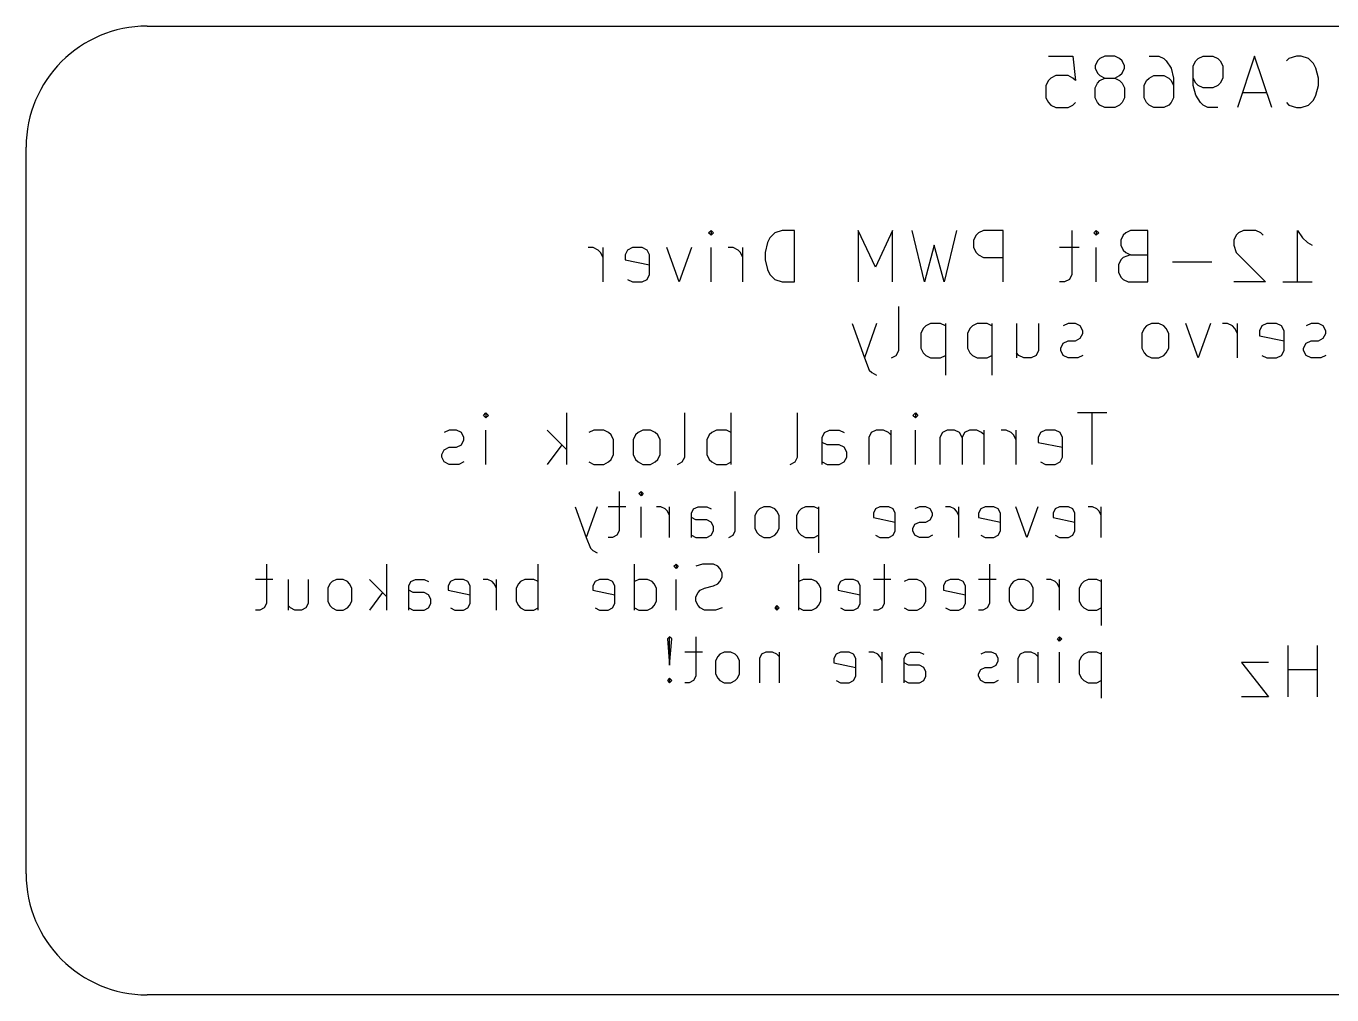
# Model space of a CAD drawing. Extents: x 117.4 to 179.6, y -117.7 to -92.3.
# Drawn here: x 117.39 to 151.62, y -117.7 to -92.3 of the extents above; entities that cross this region are included whole.
import ezdxf

# ---------------------------------------------------------------- set-up
doc = ezdxf.new("R2010")
doc.units = 0
doc.header["$MEASUREMENT"] = 0
doc.layers.add('BLACK', color=7, linetype='CONTINUOUS')

msp = doc.modelspace()

# ---------------------------------------------------------------- linework, layer by layer
at = {"layer": 'BLACK', "linetype": 'CONTINUOUS'}
for p, q in [((120.561, -92.3036), (176.441, -92.3036)), ((144.192, -93.0876), (144.835, -93.0876)), ((144.835, -93.0876), (144.899, -93.7311)), ((145.672, -93.0876), (145.543, -93.152)), ((145.929, -93.0876), (145.672, -93.0876)), ((146.058, -93.152), (145.929, -93.0876)), ((146.83, -93.0876), (147.087, -93.0876)), ((147.087, -93.0876), (147.216, -93.152)), ((148.117, -93.152), (148.245, -93.0876)), ((148.245, -93.0876), (148.503, -93.0876)), ((148.503, -93.0876), (148.631, -93.152)), ((149.597, -93.0876), (149.146, -94.4389)), ((150.047, -94.4389), (149.597, -93.0876)), ((150.691, -93.0876), (150.498, -93.152)), ((150.819, -93.0876), (150.691, -93.0876)), ((151.012, -93.152), (150.819, -93.0876)), ((145.478, -93.2163), (145.414, -93.345)), ((145.414, -93.345), (145.414, -93.4093)), ((145.414, -93.4093), (145.478, -93.538)), ((145.543, -93.152), (145.478, -93.2163)), ((146.122, -93.2163), (146.058, -93.152)), ((146.186, -93.345), (146.122, -93.2163)), ((146.122, -93.538), (146.186, -93.4093)), ((146.186, -93.4093), (146.186, -93.345)), ((147.216, -93.152), (147.28, -93.2163)), ((147.28, -93.2163), (147.409, -93.4093)), ((147.409, -93.4093), (147.473, -93.6667)), ((147.988, -93.345), (148.052, -93.2163)), ((147.988, -93.8598), (147.988, -93.345)), ((148.052, -93.2163), (148.117, -93.152)), ((148.631, -93.152), (148.696, -93.2163)), ((148.696, -93.2163), (148.76, -93.345)), ((148.76, -93.345), (148.76, -93.6667)), ((150.498, -93.152), (150.433, -93.2163)), ((151.141, -93.2807), (151.012, -93.152)), ((151.205, -93.4093), (151.141, -93.2807)), ((151.27, -93.6667), (151.205, -93.4093)), ((144.192, -93.7311), (144.127, -93.8598)), ((144.256, -93.6667), (144.192, -93.7311)), ((144.385, -93.6024), (144.256, -93.6667)), ((144.706, -93.6024), (144.385, -93.6024)), ((144.835, -93.6667), (144.706, -93.6024)), ((144.899, -93.7311), (144.835, -93.6667)), ((145.414, -93.9241), (145.478, -93.7954)), ((145.478, -93.538), (145.543, -93.6024)), ((145.478, -93.7954), (145.543, -93.7311)), ((145.543, -93.6024), (145.672, -93.6667)), ((145.543, -93.7311), (145.672, -93.6667)), ((145.672, -93.6667), (145.929, -93.6667)), ((145.929, -93.6667), (146.058, -93.6024)), ((145.929, -93.6667), (146.058, -93.7311)), ((146.058, -93.6024), (146.122, -93.538)), ((146.058, -93.7311), (146.122, -93.7954)), ((146.122, -93.7954), (146.186, -93.9241)), ((146.701, -93.8598), (146.765, -93.7311)), ((146.765, -93.7311), (146.83, -93.6667)), ((146.83, -93.6667), (146.958, -93.6024)), ((146.958, -93.6024), (147.216, -93.6024)), ((147.216, -93.6024), (147.345, -93.6667)), ((147.345, -93.6667), (147.409, -93.7311)), ((147.409, -93.7311), (147.473, -93.8598)), ((147.473, -93.6667), (147.473, -94.1815)), ((148.052, -93.7954), (147.988, -93.6667)), ((148.117, -93.8598), (148.052, -93.7954)), ((148.696, -93.7954), (148.631, -93.8598)), ((148.76, -93.6667), (148.696, -93.7954)), ((151.27, -93.8598), (151.27, -93.6667)), ((144.127, -93.8598), (144.127, -94.1815)), ((145.414, -94.1815), (145.414, -93.9241)), ((146.186, -93.9241), (146.186, -94.1815)), ((146.701, -94.1815), (146.701, -93.8598)), ((148.052, -94.1172), (147.988, -93.8598)), ((148.181, -94.3102), (148.052, -94.1172)), ((148.245, -93.9241), (148.117, -93.8598)), ((148.503, -93.9241), (148.245, -93.9241)), ((148.631, -93.8598), (148.503, -93.9241)), ((149.918, -94.0528), (149.275, -94.0528)), ((151.141, -94.2459), (151.205, -94.1172)), ((151.205, -94.1172), (151.27, -93.8598)), ((144.127, -94.1815), (144.192, -94.3102)), ((144.192, -94.3102), (144.256, -94.3745)), ((144.256, -94.3745), (144.385, -94.4389)), ((144.385, -94.4389), (144.706, -94.4389)), ((144.706, -94.4389), (144.835, -94.3745)), ((144.835, -94.3745), (144.899, -94.3102)), ((145.478, -94.3102), (145.414, -94.1815)), ((145.543, -94.3745), (145.478, -94.3102)), ((145.672, -94.4389), (145.543, -94.3745)), ((145.929, -94.4389), (145.672, -94.4389)), ((146.058, -94.3745), (145.929, -94.4389)), ((146.122, -94.3102), (146.058, -94.3745)), ((146.186, -94.1815), (146.122, -94.3102)), ((146.765, -94.3102), (146.701, -94.1815)), ((146.83, -94.3745), (146.765, -94.3102)), ((146.958, -94.4389), (146.83, -94.3745)), ((147.216, -94.4389), (146.958, -94.4389)), ((147.345, -94.3745), (147.216, -94.4389)), ((147.409, -94.3102), (147.345, -94.3745)), ((147.473, -94.1815), (147.409, -94.3102)), ((148.245, -94.3745), (148.181, -94.3102)), ((148.374, -94.4389), (148.245, -94.3745)), ((148.631, -94.4389), (148.374, -94.4389)), ((150.433, -94.3102), (150.498, -94.3745)), ((150.498, -94.3745), (150.691, -94.4389)), ((150.691, -94.4389), (150.819, -94.4389)), ((150.819, -94.4389), (151.012, -94.3745)), ((151.012, -94.3745), (151.141, -94.2459)), ((117.386, -114.529), (117.386, -95.4786)), ((135.28, -97.724), (135.344, -97.6596)), ((135.344, -97.7883), (135.28, -97.724)), ((135.344, -97.6596), (135.408, -97.724)), ((135.344, -97.6596), (135.344, -97.7883)), ((135.408, -97.724), (135.344, -97.7883)), ((136.888, -97.8527), (136.824, -97.9813)), ((137.017, -97.724), (136.888, -97.8527)), ((137.21, -97.6596), (137.017, -97.724)), ((137.532, -97.6596), (137.21, -97.6596)), ((137.532, -99.0109), (137.532, -97.6596)), ((139.655, -98.6248), (139.205, -97.6596)), ((139.205, -97.6596), (139.205, -99.0109)), ((140.106, -97.6596), (139.655, -98.6248)), ((140.106, -99.0109), (140.106, -97.6596)), ((140.942, -99.0109), (140.62, -97.6596)), ((141.779, -97.6596), (141.457, -99.0109)), ((142.293, -97.7883), (142.229, -97.917)), ((142.229, -97.917), (142.229, -98.11)), ((142.358, -97.724), (142.293, -97.7883)), ((142.486, -97.6596), (142.358, -97.724)), ((143.001, -97.6596), (142.486, -97.6596)), ((143.001, -99.0109), (143.001, -97.6596)), ((144.803, -97.6596), (144.803, -98.8179)), ((145.382, -97.724), (145.446, -97.6596)), ((145.446, -97.7883), (145.382, -97.724)), ((145.446, -97.6596), (145.511, -97.724)), ((145.446, -97.6596), (145.446, -97.7883)), ((145.511, -97.724), (145.446, -97.7883)), ((146.154, -97.7883), (146.09, -97.917)), ((146.09, -97.917), (146.09, -98.0457)), ((146.218, -97.724), (146.154, -97.7883)), ((146.347, -97.6596), (146.218, -97.724)), ((146.798, -97.6596), (146.347, -97.6596)), ((146.798, -99.0109), (146.798, -97.6596)), ((149.114, -97.7883), (149.05, -97.917)), ((149.05, -97.917), (149.05, -98.0457)), ((149.178, -97.724), (149.114, -97.7883)), ((149.307, -97.6596), (149.178, -97.724)), ((149.629, -97.6596), (149.307, -97.6596)), ((149.758, -97.724), (149.629, -97.6596)), ((149.822, -97.7883), (149.758, -97.724)), ((150.723, -99.0109), (150.723, -97.6596)), ((150.723, -97.6596), (150.851, -97.8527)), ((150.851, -97.8527), (150.98, -97.9813)), ((132.255, -98.11), (132.127, -98.11)), ((132.384, -98.1744), (132.255, -98.11)), ((132.448, -98.2387), (132.384, -98.1744)), ((132.513, -98.3674), (132.448, -98.2387)), ((132.513, -99.0109), (132.513, -98.11)), ((133.156, -98.1744), (133.092, -98.3031)), ((133.285, -98.11), (133.156, -98.1744)), ((133.542, -98.11), (133.285, -98.11)), ((133.671, -98.1744), (133.542, -98.11)), ((133.735, -98.3031), (133.671, -98.1744)), ((134.507, -99.0109), (134.186, -98.11)), ((134.829, -98.11), (134.507, -99.0109)), ((135.344, -99.0109), (135.344, -98.11)), ((135.923, -98.11), (135.794, -98.11)), ((136.052, -98.1744), (135.923, -98.11)), ((136.116, -98.2387), (136.052, -98.1744)), ((136.18, -98.3674), (136.116, -98.2387)), ((136.18, -99.0109), (136.18, -98.11)), ((136.824, -97.9813), (136.76, -98.2387)), ((136.76, -98.2387), (136.76, -98.4318)), ((141.199, -98.0457), (140.942, -99.0109)), ((141.457, -99.0109), (141.199, -98.0457)), ((142.229, -98.11), (142.293, -98.2387)), ((142.293, -98.2387), (142.358, -98.3031)), ((144.996, -98.11), (144.481, -98.11)), ((145.446, -99.0109), (145.446, -98.11)), ((146.09, -98.0457), (146.154, -98.1744)), ((146.154, -98.1744), (146.218, -98.2387)), ((146.218, -98.2387), (146.347, -98.3031)), ((149.05, -98.0457), (149.114, -98.2387)), ((149.114, -98.2387), (149.886, -99.0109)), ((150.98, -97.9813), (151.109, -98.0457)), ((133.092, -98.3031), (133.092, -98.4318)), ((133.092, -98.4318), (133.735, -98.5605)), ((133.735, -98.8179), (133.735, -98.3031)), ((136.76, -98.4318), (136.824, -98.6892)), ((142.358, -98.3031), (142.486, -98.3674)), ((142.486, -98.3674), (143.001, -98.3674)), ((146.09, -98.4318), (146.025, -98.5605)), ((146.025, -98.5605), (146.025, -98.7535)), ((146.154, -98.3674), (146.09, -98.4318)), ((146.347, -98.3031), (146.154, -98.3674)), ((146.347, -98.3031), (146.798, -98.3031)), ((148.471, -98.4961), (147.441, -98.4961)), ((133.671, -98.9465), (133.735, -98.8179)), ((136.824, -98.6892), (136.888, -98.8179)), ((136.888, -98.8179), (137.017, -98.9465)), ((144.803, -98.8179), (144.739, -98.9465)), ((146.025, -98.7535), (146.09, -98.8822)), ((146.09, -98.8822), (146.154, -98.9465)), ((133.156, -98.9465), (133.285, -99.0109)), ((133.285, -99.0109), (133.542, -99.0109)), ((133.542, -99.0109), (133.671, -98.9465)), ((137.017, -98.9465), (137.21, -99.0109)), ((137.21, -99.0109), (137.532, -99.0109)), ((144.61, -99.0109), (144.481, -99.0109)), ((144.739, -98.9465), (144.61, -99.0109)), ((146.154, -98.9465), (146.283, -99.0109)), ((146.283, -99.0109), (146.798, -99.0109)), ((149.886, -99.0109), (149.05, -99.0109)), ((150.337, -99.0109), (151.109, -99.0109)), ((140.266, -100.809), (140.266, -99.651)), ((139.043, -100.101), (139.365, -101.002)), ((139.686, -100.101), (139.365, -101.002)), ((140.909, -100.23), (140.845, -100.359)), ((140.973, -100.166), (140.909, -100.23)), ((141.102, -100.101), (140.973, -100.166)), ((141.359, -100.101), (141.102, -100.101)), ((141.488, -100.166), (141.359, -100.101)), ((141.488, -100.101), (141.488, -101.453)), ((142.132, -100.23), (142.067, -100.359)), ((142.196, -100.166), (142.132, -100.23)), ((142.325, -100.101), (142.196, -100.166)), ((142.582, -100.101), (142.325, -100.101)), ((142.711, -100.166), (142.582, -100.101)), ((142.711, -100.101), (142.711, -101.453)), ((143.354, -100.101), (143.354, -101.002)), ((143.933, -100.101), (143.933, -100.809)), ((144.705, -100.101), (144.577, -100.166)), ((144.898, -100.101), (144.705, -100.101)), ((145.027, -100.166), (144.898, -100.101)), ((145.092, -100.294), (145.027, -100.166)), ((145.092, -100.359), (145.092, -100.294)), ((146.7, -100.23), (146.636, -100.359)), ((146.765, -100.166), (146.7, -100.23)), ((146.893, -100.101), (146.765, -100.166)), ((147.086, -100.101), (146.893, -100.101)), ((147.215, -100.166), (147.086, -100.101)), ((147.279, -100.23), (147.215, -100.166)), ((147.344, -100.359), (147.279, -100.23)), ((148.116, -101.002), (147.794, -100.101)), ((148.438, -100.101), (148.116, -101.002)), ((148.888, -100.101), (148.759, -100.101)), ((149.017, -100.166), (148.888, -100.101)), ((149.081, -100.23), (149.017, -100.166)), ((149.145, -100.359), (149.081, -100.23)), ((149.145, -101.002), (149.145, -100.101)), ((149.789, -100.166), (149.724, -100.294)), ((149.724, -100.294), (149.724, -100.423)), ((149.918, -100.101), (149.789, -100.166)), ((150.175, -100.101), (149.918, -100.101)), ((150.304, -100.166), (150.175, -100.101)), ((150.368, -100.294), (150.304, -100.166)), ((150.368, -100.809), (150.368, -100.294)), ((151.076, -100.101), (150.947, -100.166)), ((151.269, -100.101), (151.076, -100.101)), ((151.398, -100.166), (151.269, -100.101)), ((151.462, -100.294), (151.398, -100.166)), ((151.462, -100.359), (151.462, -100.294)), ((140.845, -100.359), (140.845, -100.745)), ((142.067, -100.359), (142.067, -100.745)), ((144.512, -100.745), (144.577, -100.616)), ((144.577, -100.616), (144.705, -100.552)), ((144.705, -100.552), (144.898, -100.552)), ((144.898, -100.552), (145.027, -100.487)), ((145.027, -100.487), (145.092, -100.359)), ((146.636, -100.359), (146.636, -100.745)), ((147.344, -100.745), (147.344, -100.359)), ((149.724, -100.423), (150.368, -100.552)), ((150.883, -100.745), (150.947, -100.616)), ((150.947, -100.616), (151.076, -100.552)), ((151.076, -100.552), (151.269, -100.552)), ((151.269, -100.552), (151.398, -100.487)), ((151.398, -100.487), (151.462, -100.359)), ((140.072, -101.002), (140.201, -100.938)), ((140.201, -100.938), (140.266, -100.809)), ((140.845, -100.745), (140.909, -100.874)), ((140.909, -100.874), (140.973, -100.938)), ((140.973, -100.938), (141.102, -101.002)), ((141.359, -101.002), (141.488, -100.938)), ((142.067, -100.745), (142.132, -100.874)), ((142.132, -100.874), (142.196, -100.938)), ((142.196, -100.938), (142.325, -101.002)), ((142.582, -101.002), (142.711, -100.938)), ((143.419, -100.938), (143.354, -100.874)), ((143.547, -101.002), (143.419, -100.938)), ((143.869, -100.938), (143.74, -101.002)), ((143.933, -100.809), (143.869, -100.938)), ((144.512, -100.809), (144.512, -100.745)), ((144.577, -100.938), (144.512, -100.809)), ((144.705, -101.002), (144.577, -100.938)), ((145.092, -100.938), (144.963, -101.002)), ((146.636, -100.745), (146.7, -100.874)), ((146.7, -100.874), (146.765, -100.938)), ((146.765, -100.938), (146.893, -101.002)), ((147.086, -101.002), (147.215, -100.938)), ((147.215, -100.938), (147.279, -100.874)), ((147.279, -100.874), (147.344, -100.745)), ((149.789, -100.938), (149.918, -101.002)), ((150.175, -101.002), (150.304, -100.938)), ((150.304, -100.938), (150.368, -100.809)), ((150.883, -100.809), (150.883, -100.745)), ((150.947, -100.938), (150.883, -100.809)), ((151.076, -101.002), (150.947, -100.938)), ((151.462, -100.938), (151.333, -101.002)), ((139.365, -101.002), (139.493, -101.324)), ((139.493, -101.324), (139.558, -101.388)), ((141.102, -101.002), (141.359, -101.002)), ((142.325, -101.002), (142.582, -101.002)), ((143.74, -101.002), (143.547, -101.002)), ((144.963, -101.002), (144.705, -101.002)), ((146.893, -101.002), (147.086, -101.002)), ((149.918, -101.002), (150.175, -101.002)), ((151.333, -101.002), (151.076, -101.002)), ((139.558, -101.388), (139.686, -101.453)), ((129.377, -102.509), (129.442, -102.445)), ((129.442, -102.574), (129.377, -102.509)), ((129.442, -102.445), (129.506, -102.509)), ((129.442, -102.445), (129.442, -102.574)), ((129.506, -102.509), (129.442, -102.574)), ((131.565, -103.796), (131.565, -102.445)), ((134.654, -103.603), (134.654, -102.445)), ((135.876, -103.796), (135.876, -102.445)), ((137.614, -103.603), (137.614, -102.445)), ((140.638, -102.509), (140.702, -102.445)), ((140.702, -102.574), (140.638, -102.509)), ((140.702, -102.445), (140.767, -102.509)), ((140.702, -102.445), (140.702, -102.574)), ((140.767, -102.509), (140.702, -102.574)), ((145.721, -102.445), (144.949, -102.445)), ((145.335, -103.796), (145.335, -102.445)), ((128.477, -102.895), (128.348, -102.96)), ((128.67, -102.895), (128.477, -102.895)), ((128.798, -102.96), (128.67, -102.895)), ((128.863, -103.088), (128.798, -102.96)), ((129.442, -103.796), (129.442, -102.895)), ((131.05, -102.895), (131.565, -103.41)), ((132.273, -102.895), (132.144, -102.96)), ((132.53, -102.895), (132.273, -102.895)), ((132.659, -102.96), (132.53, -102.895)), ((132.723, -103.024), (132.659, -102.96)), ((132.788, -103.153), (132.723, -103.024)), ((133.367, -103.024), (133.303, -103.153)), ((133.431, -102.96), (133.367, -103.024)), ((133.56, -102.895), (133.431, -102.96)), ((133.753, -102.895), (133.56, -102.895)), ((133.882, -102.96), (133.753, -102.895)), ((133.946, -103.024), (133.882, -102.96)), ((134.01, -103.153), (133.946, -103.024)), ((135.297, -103.024), (135.233, -103.153)), ((135.362, -102.96), (135.297, -103.024)), ((135.49, -102.895), (135.362, -102.96)), ((135.748, -102.895), (135.49, -102.895)), ((135.876, -102.96), (135.748, -102.895)), ((138.257, -103.088), (138.322, -102.96)), ((138.322, -102.96), (138.45, -102.895)), ((138.45, -102.895), (138.708, -102.895)), ((138.708, -102.895), (138.836, -102.96)), ((139.544, -102.96), (139.48, -103.088)), ((139.673, -102.895), (139.544, -102.96)), ((139.866, -102.895), (139.673, -102.895)), ((139.995, -102.96), (139.866, -102.895)), ((140.059, -103.024), (139.995, -102.96)), ((140.059, -102.895), (140.059, -103.796)), ((140.702, -103.796), (140.702, -102.895)), ((141.41, -102.96), (141.346, -103.088)), ((141.539, -102.895), (141.41, -102.96)), ((141.732, -102.895), (141.539, -102.895)), ((141.861, -102.96), (141.732, -102.895)), ((141.925, -103.088), (141.861, -102.96)), ((141.989, -102.96), (141.925, -103.088)), ((142.118, -102.895), (141.989, -102.96)), ((142.311, -102.895), (142.118, -102.895)), ((142.44, -102.96), (142.311, -102.895)), ((142.504, -103.024), (142.44, -102.96)), ((142.504, -103.796), (142.504, -102.895)), ((143.083, -102.895), (142.955, -102.895)), ((143.212, -102.96), (143.083, -102.895)), ((143.276, -103.024), (143.212, -102.96)), ((143.341, -103.153), (143.276, -103.024)), ((143.341, -103.796), (143.341, -102.895)), ((143.984, -102.96), (143.92, -103.088)), ((144.113, -102.895), (143.984, -102.96)), ((144.37, -102.895), (144.113, -102.895)), ((144.499, -102.96), (144.37, -102.895)), ((144.563, -103.088), (144.499, -102.96)), ((128.348, -103.41), (128.477, -103.346)), ((128.477, -103.346), (128.67, -103.346)), ((128.67, -103.346), (128.798, -103.281)), ((128.798, -103.281), (128.863, -103.153)), ((128.863, -103.153), (128.863, -103.088)), ((131.436, -103.281), (131.05, -103.796)), ((132.788, -103.539), (132.788, -103.153)), ((133.303, -103.153), (133.303, -103.539)), ((134.01, -103.539), (134.01, -103.153)), ((135.233, -103.153), (135.233, -103.539)), ((138.257, -103.796), (138.257, -103.088)), ((138.386, -103.281), (138.257, -103.217)), ((138.708, -103.281), (138.386, -103.281)), ((138.836, -103.346), (138.708, -103.281)), ((138.901, -103.475), (138.836, -103.346)), ((139.48, -103.088), (139.48, -103.796)), ((141.346, -103.088), (141.346, -103.796)), ((141.925, -103.088), (141.925, -103.796)), ((143.92, -103.088), (143.92, -103.217)), ((143.92, -103.217), (144.563, -103.346)), ((144.563, -103.603), (144.563, -103.088)), ((128.284, -103.539), (128.348, -103.41)), ((128.284, -103.603), (128.284, -103.539)), ((128.348, -103.732), (128.284, -103.603)), ((128.477, -103.796), (128.348, -103.732)), ((128.863, -103.732), (128.734, -103.796)), ((132.144, -103.732), (132.273, -103.796)), ((132.53, -103.796), (132.659, -103.732)), ((132.659, -103.732), (132.723, -103.668)), ((132.723, -103.668), (132.788, -103.539)), ((133.303, -103.539), (133.367, -103.668)), ((133.367, -103.668), (133.431, -103.732)), ((133.431, -103.732), (133.56, -103.796)), ((133.753, -103.796), (133.882, -103.732)), ((133.882, -103.732), (133.946, -103.668)), ((133.946, -103.668), (134.01, -103.539)), ((134.461, -103.796), (134.589, -103.732)), ((134.589, -103.732), (134.654, -103.603)), ((135.233, -103.539), (135.297, -103.668)), ((135.297, -103.668), (135.362, -103.732)), ((135.362, -103.732), (135.49, -103.796)), ((135.748, -103.796), (135.876, -103.732)), ((137.421, -103.796), (137.549, -103.732)), ((137.549, -103.732), (137.614, -103.603)), ((138.257, -103.732), (138.386, -103.796)), ((138.708, -103.796), (138.836, -103.732)), ((138.836, -103.732), (138.901, -103.603)), ((138.901, -103.603), (138.901, -103.475)), ((143.984, -103.732), (144.113, -103.796)), ((144.37, -103.796), (144.499, -103.732)), ((144.499, -103.732), (144.563, -103.603)), ((128.734, -103.796), (128.477, -103.796)), ((132.273, -103.796), (132.53, -103.796)), ((133.56, -103.796), (133.753, -103.796)), ((135.49, -103.796), (135.748, -103.796)), ((138.386, -103.796), (138.708, -103.796)), ((144.113, -103.796), (144.37, -103.796)), ((132.935, -104.502), (132.935, -105.536)), ((133.452, -104.559), (133.51, -104.502)), ((133.51, -104.617), (133.452, -104.559)), ((133.51, -104.502), (133.567, -104.559)), ((133.51, -104.502), (133.51, -104.617)), ((133.567, -104.559), (133.51, -104.617)), ((135.98, -105.536), (135.98, -104.502)), ((131.786, -104.904), (132.073, -105.708)), ((132.361, -104.904), (132.073, -105.708)), ((133.108, -104.904), (132.648, -104.904)), ((133.51, -105.708), (133.51, -104.904)), ((134.027, -104.904), (133.912, -104.904)), ((134.142, -104.961), (134.027, -104.904)), ((134.199, -105.019), (134.142, -104.961)), ((134.257, -105.134), (134.199, -105.019)), ((134.257, -105.708), (134.257, -104.904)), ((134.831, -105.076), (134.889, -104.961)), ((134.831, -105.708), (134.831, -105.076)), ((134.889, -104.961), (135.004, -104.904)), ((135.004, -104.904), (135.233, -104.904)), ((135.233, -104.904), (135.348, -104.961)), ((136.555, -105.019), (136.497, -105.134)), ((136.612, -104.961), (136.555, -105.019)), ((136.727, -104.904), (136.612, -104.961)), ((136.899, -104.904), (136.727, -104.904)), ((137.014, -104.961), (136.899, -104.904)), ((137.072, -105.019), (137.014, -104.961)), ((137.129, -105.134), (137.072, -105.019)), ((137.646, -105.019), (137.589, -105.134)), ((137.704, -104.961), (137.646, -105.019)), ((137.819, -104.904), (137.704, -104.961)), ((138.049, -104.904), (137.819, -104.904)), ((138.163, -104.961), (138.049, -104.904)), ((138.163, -104.904), (138.163, -106.11)), ((139.657, -104.961), (139.6, -105.076)), ((139.6, -105.076), (139.6, -105.191)), ((139.772, -104.904), (139.657, -104.961)), ((140.002, -104.904), (139.772, -104.904)), ((140.117, -104.961), (140.002, -104.904)), ((140.174, -105.076), (140.117, -104.961)), ((140.174, -105.536), (140.174, -105.076)), ((140.806, -104.904), (140.691, -104.961)), ((140.979, -104.904), (140.806, -104.904)), ((141.093, -104.961), (140.979, -104.904)), ((141.151, -105.076), (141.093, -104.961)), ((141.151, -105.134), (141.151, -105.076)), ((141.611, -104.904), (141.496, -104.904)), ((141.725, -104.961), (141.611, -104.904)), ((141.783, -105.019), (141.725, -104.961)), ((141.84, -105.134), (141.783, -105.019)), ((141.84, -105.708), (141.84, -104.904)), ((142.415, -104.961), (142.357, -105.076)), ((142.357, -105.076), (142.357, -105.191)), ((142.53, -104.904), (142.415, -104.961)), ((142.76, -104.904), (142.53, -104.904)), ((142.875, -104.961), (142.76, -104.904)), ((142.932, -105.076), (142.875, -104.961)), ((142.932, -105.536), (142.932, -105.076)), ((143.621, -105.708), (143.334, -104.904)), ((143.909, -104.904), (143.621, -105.708)), ((144.368, -104.961), (144.311, -105.076)), ((144.311, -105.076), (144.311, -105.191)), ((144.483, -104.904), (144.368, -104.961)), ((144.713, -104.904), (144.483, -104.904)), ((144.828, -104.961), (144.713, -104.904)), ((144.885, -105.076), (144.828, -104.961)), ((144.885, -105.536), (144.885, -105.076)), ((145.345, -104.904), (145.23, -104.904)), ((145.46, -104.961), (145.345, -104.904)), ((145.517, -105.019), (145.46, -104.961)), ((145.575, -105.134), (145.517, -105.019)), ((145.575, -105.708), (145.575, -104.904)), ((134.946, -105.249), (134.831, -105.191)), ((135.233, -105.249), (134.946, -105.249)), ((135.348, -105.306), (135.233, -105.249)), ((135.406, -105.421), (135.348, -105.306)), ((135.406, -105.536), (135.406, -105.421)), ((136.497, -105.134), (136.497, -105.478)), ((137.129, -105.478), (137.129, -105.134)), ((137.589, -105.134), (137.589, -105.478)), ((139.6, -105.191), (140.174, -105.306)), ((140.634, -105.478), (140.691, -105.363)), ((140.691, -105.363), (140.806, -105.306)), ((140.806, -105.306), (140.979, -105.306)), ((140.979, -105.306), (141.093, -105.249)), ((141.093, -105.249), (141.151, -105.134)), ((142.357, -105.191), (142.932, -105.306)), ((144.311, -105.191), (144.885, -105.306)), ((132.073, -105.708), (132.188, -105.995)), ((132.763, -105.708), (132.648, -105.708)), ((132.878, -105.651), (132.763, -105.708)), ((132.935, -105.536), (132.878, -105.651)), ((134.831, -105.651), (134.946, -105.708)), ((134.946, -105.708), (135.233, -105.708)), ((135.233, -105.708), (135.348, -105.651)), ((135.348, -105.651), (135.406, -105.536)), ((135.808, -105.708), (135.923, -105.651)), ((135.923, -105.651), (135.98, -105.536)), ((136.497, -105.478), (136.555, -105.593)), ((136.555, -105.593), (136.612, -105.651)), ((136.612, -105.651), (136.727, -105.708)), ((136.727, -105.708), (136.899, -105.708)), ((136.899, -105.708), (137.014, -105.651)), ((137.014, -105.651), (137.072, -105.593)), ((137.072, -105.593), (137.129, -105.478)), ((137.589, -105.478), (137.646, -105.593)), ((137.646, -105.593), (137.704, -105.651)), ((137.704, -105.651), (137.819, -105.708)), ((137.819, -105.708), (138.049, -105.708)), ((138.049, -105.708), (138.163, -105.651)), ((139.657, -105.651), (139.772, -105.708)), ((139.772, -105.708), (140.002, -105.708)), ((140.002, -105.708), (140.117, -105.651)), ((140.117, -105.651), (140.174, -105.536)), ((140.634, -105.536), (140.634, -105.478)), ((140.691, -105.651), (140.634, -105.536)), ((140.806, -105.708), (140.691, -105.651)), ((141.036, -105.708), (140.806, -105.708)), ((141.151, -105.651), (141.036, -105.708)), ((142.415, -105.651), (142.53, -105.708)), ((142.53, -105.708), (142.76, -105.708)), ((142.76, -105.708), (142.875, -105.651)), ((142.875, -105.651), (142.932, -105.536)), ((144.368, -105.651), (144.483, -105.708)), ((144.483, -105.708), (144.713, -105.708)), ((144.713, -105.708), (144.828, -105.651)), ((144.828, -105.651), (144.885, -105.536)), ((132.188, -105.995), (132.246, -106.053)), ((132.246, -106.053), (132.361, -106.11)), ((123.685, -106.407), (123.685, -107.441)), ((126.845, -107.613), (126.845, -106.407)), ((130.81, -107.613), (130.81, -106.407)), ((133.337, -107.613), (133.337, -106.407)), ((134.372, -106.464), (134.429, -106.407)), ((134.429, -106.522), (134.372, -106.464)), ((134.429, -106.407), (134.486, -106.464)), ((134.429, -106.407), (134.429, -106.522)), ((134.486, -106.464), (134.429, -106.522)), ((135.118, -106.407), (134.946, -106.464)), ((135.406, -106.407), (135.118, -106.407)), ((135.521, -106.464), (135.406, -106.407)), ((135.578, -106.522), (135.521, -106.464)), ((137.646, -107.613), (137.646, -106.407)), ((139.887, -106.407), (139.887, -107.441)), ((142.645, -106.407), (142.645, -107.441)), ((123.858, -106.809), (123.398, -106.809)), ((124.26, -106.809), (124.26, -107.613)), ((124.777, -106.809), (124.777, -107.441)), ((125.524, -106.809), (125.409, -106.866)), ((125.696, -106.809), (125.524, -106.809)), ((125.811, -106.866), (125.696, -106.809)), ((126.386, -106.809), (126.845, -107.268)), ((127.477, -106.866), (127.592, -106.809)), ((127.592, -106.809), (127.822, -106.809)), ((127.822, -106.809), (127.937, -106.866)), ((128.626, -106.809), (128.511, -106.866)), ((128.856, -106.809), (128.626, -106.809)), ((128.971, -106.866), (128.856, -106.809)), ((129.488, -106.809), (129.373, -106.809)), ((129.603, -106.866), (129.488, -106.809)), ((129.718, -107.613), (129.718, -106.809)), ((130.465, -106.809), (130.35, -106.866)), ((130.695, -106.809), (130.465, -106.809)), ((130.81, -106.866), (130.695, -106.809)), ((132.418, -106.809), (132.303, -106.866)), ((132.648, -106.809), (132.418, -106.809)), ((132.763, -106.866), (132.648, -106.809)), ((133.452, -106.809), (133.337, -106.866)), ((133.682, -106.809), (133.452, -106.809)), ((133.797, -106.866), (133.682, -106.809)), ((134.429, -107.613), (134.429, -106.809)), ((135.636, -106.636), (135.578, -106.522)), ((135.578, -106.866), (135.636, -106.751)), ((135.636, -106.751), (135.636, -106.636)), ((137.761, -106.809), (137.646, -106.866)), ((137.991, -106.809), (137.761, -106.809)), ((138.106, -106.866), (137.991, -106.809)), ((138.853, -106.809), (138.738, -106.866)), ((139.083, -106.809), (138.853, -106.809)), ((139.198, -106.866), (139.083, -106.809)), ((140.059, -106.809), (139.6, -106.809)), ((140.519, -106.809), (140.404, -106.866)), ((140.749, -106.809), (140.519, -106.809)), ((140.864, -106.866), (140.749, -106.809)), ((141.611, -106.809), (141.496, -106.866)), ((141.84, -106.809), (141.611, -106.809)), ((141.955, -106.866), (141.84, -106.809)), ((142.817, -106.809), (142.357, -106.809)), ((143.392, -106.809), (143.277, -106.866)), ((143.564, -106.809), (143.392, -106.809)), ((143.679, -106.866), (143.564, -106.809)), ((144.253, -106.809), (144.138, -106.809)), ((144.368, -106.866), (144.253, -106.809)), ((144.483, -107.613), (144.483, -106.809)), ((145.23, -106.809), (145.115, -106.866)), ((145.46, -106.809), (145.23, -106.809)), ((145.575, -106.866), (145.46, -106.809)), ((145.575, -106.809), (145.575, -108.015)), ((125.352, -106.924), (125.294, -107.039)), ((125.294, -107.039), (125.294, -107.383)), ((125.409, -106.866), (125.352, -106.924)), ((125.869, -106.924), (125.811, -106.866)), ((125.926, -107.039), (125.869, -106.924)), ((125.926, -107.383), (125.926, -107.039)), ((126.73, -107.154), (126.386, -107.613)), ((127.42, -106.981), (127.477, -106.866)), ((127.42, -107.613), (127.42, -106.981)), ((127.535, -107.154), (127.42, -107.096)), ((127.822, -107.154), (127.535, -107.154)), ((127.937, -107.211), (127.822, -107.154)), ((128.511, -106.866), (128.454, -106.981)), ((128.454, -106.981), (128.454, -107.096)), ((128.454, -107.096), (129.028, -107.211)), ((129.028, -106.981), (128.971, -106.866)), ((129.028, -107.441), (129.028, -106.981)), ((129.66, -106.924), (129.603, -106.866)), ((129.718, -107.039), (129.66, -106.924)), ((130.292, -106.924), (130.235, -107.039)), ((130.235, -107.039), (130.235, -107.383)), ((130.35, -106.866), (130.292, -106.924)), ((132.303, -106.866), (132.246, -106.981)), ((132.246, -106.981), (132.246, -107.096)), ((132.246, -107.096), (132.82, -107.211)), ((132.82, -106.981), (132.763, -106.866)), ((132.82, -107.441), (132.82, -106.981)), ((133.854, -106.924), (133.797, -106.866)), ((133.912, -107.039), (133.854, -106.924)), ((133.912, -107.383), (133.912, -107.039)), ((134.946, -107.268), (135.004, -107.154)), ((135.004, -107.154), (135.061, -107.096)), ((135.061, -107.096), (135.176, -107.039)), ((135.176, -107.039), (135.406, -106.981)), ((135.406, -106.981), (135.521, -106.924)), ((135.521, -106.924), (135.578, -106.866)), ((138.163, -106.924), (138.106, -106.866)), ((138.221, -107.039), (138.163, -106.924)), ((138.221, -107.383), (138.221, -107.039)), ((138.738, -106.866), (138.68, -106.981)), ((138.68, -106.981), (138.68, -107.096)), ((138.68, -107.096), (139.255, -107.211)), ((139.255, -106.981), (139.198, -106.866)), ((139.255, -107.441), (139.255, -106.981)), ((140.921, -106.924), (140.864, -106.866)), ((140.979, -107.039), (140.921, -106.924)), ((140.979, -107.383), (140.979, -107.039)), ((141.496, -106.866), (141.438, -106.981)), ((141.438, -106.981), (141.438, -107.096)), ((141.438, -107.096), (142.013, -107.211)), ((142.013, -106.981), (141.955, -106.866)), ((142.013, -107.441), (142.013, -106.981)), ((143.219, -106.924), (143.162, -107.039)), ((143.162, -107.039), (143.162, -107.383)), ((143.277, -106.866), (143.219, -106.924)), ((143.736, -106.924), (143.679, -106.866)), ((143.794, -107.039), (143.736, -106.924)), ((143.794, -107.383), (143.794, -107.039)), ((144.426, -106.924), (144.368, -106.866)), ((144.483, -107.039), (144.426, -106.924)), ((145.058, -106.924), (145, -107.039)), ((145, -107.039), (145, -107.383)), ((145.115, -106.866), (145.058, -106.924)), ((123.685, -107.441), (123.628, -107.556)), ((124.317, -107.556), (124.26, -107.498)), ((124.777, -107.441), (124.72, -107.556)), ((125.294, -107.383), (125.352, -107.498)), ((125.352, -107.498), (125.409, -107.556)), ((125.811, -107.556), (125.869, -107.498)), ((125.869, -107.498), (125.926, -107.383)), ((127.994, -107.326), (127.937, -107.211)), ((127.937, -107.556), (127.994, -107.441)), ((127.994, -107.441), (127.994, -107.326)), ((128.971, -107.556), (129.028, -107.441)), ((130.235, -107.383), (130.292, -107.498)), ((130.292, -107.498), (130.35, -107.556)), ((132.763, -107.556), (132.82, -107.441)), ((133.797, -107.556), (133.854, -107.498)), ((133.854, -107.498), (133.912, -107.383)), ((134.946, -107.383), (134.946, -107.268)), ((135.004, -107.498), (134.946, -107.383)), ((135.061, -107.556), (135.004, -107.498)), ((137.072, -107.498), (137.014, -107.556)), ((137.129, -107.556), (137.072, -107.498)), ((137.072, -107.498), (137.072, -107.613)), ((138.106, -107.556), (138.163, -107.498)), ((138.163, -107.498), (138.221, -107.383)), ((139.198, -107.556), (139.255, -107.441)), ((139.887, -107.441), (139.83, -107.556)), ((140.864, -107.556), (140.921, -107.498)), ((140.921, -107.498), (140.979, -107.383)), ((141.955, -107.556), (142.013, -107.441)), ((142.645, -107.441), (142.587, -107.556)), ((143.162, -107.383), (143.219, -107.498)), ((143.219, -107.498), (143.277, -107.556)), ((143.679, -107.556), (143.736, -107.498)), ((143.736, -107.498), (143.794, -107.383)), ((145, -107.383), (145.058, -107.498)), ((145.058, -107.498), (145.115, -107.556)), ((123.513, -107.613), (123.398, -107.613)), ((123.628, -107.556), (123.513, -107.613)), ((124.432, -107.613), (124.317, -107.556)), ((124.605, -107.613), (124.432, -107.613)), ((124.72, -107.556), (124.605, -107.613)), ((125.409, -107.556), (125.524, -107.613)), ((125.524, -107.613), (125.696, -107.613)), ((125.696, -107.613), (125.811, -107.556)), ((127.42, -107.556), (127.535, -107.613)), ((127.535, -107.613), (127.822, -107.613)), ((127.822, -107.613), (127.937, -107.556)), ((128.511, -107.556), (128.626, -107.613)), ((128.626, -107.613), (128.856, -107.613)), ((128.856, -107.613), (128.971, -107.556)), ((130.35, -107.556), (130.465, -107.613)), ((130.465, -107.613), (130.695, -107.613)), ((130.695, -107.613), (130.81, -107.556)), ((132.303, -107.556), (132.418, -107.613)), ((132.418, -107.613), (132.648, -107.613)), ((132.648, -107.613), (132.763, -107.556)), ((133.337, -107.556), (133.452, -107.613)), ((133.452, -107.613), (133.682, -107.613)), ((133.682, -107.613), (133.797, -107.556)), ((135.176, -107.613), (135.061, -107.556)), ((135.463, -107.613), (135.176, -107.613)), ((135.636, -107.556), (135.463, -107.613)), ((137.014, -107.556), (137.072, -107.613)), ((137.072, -107.613), (137.129, -107.556)), ((137.646, -107.556), (137.761, -107.613)), ((137.761, -107.613), (137.991, -107.613)), ((137.991, -107.613), (138.106, -107.556)), ((138.738, -107.556), (138.853, -107.613)), ((138.853, -107.613), (139.083, -107.613)), ((139.083, -107.613), (139.198, -107.556)), ((139.715, -107.613), (139.6, -107.613)), ((139.83, -107.556), (139.715, -107.613)), ((140.404, -107.556), (140.519, -107.613)), ((140.519, -107.613), (140.749, -107.613)), ((140.749, -107.613), (140.864, -107.556)), ((141.496, -107.556), (141.611, -107.613)), ((141.611, -107.613), (141.84, -107.613)), ((141.84, -107.613), (141.955, -107.556)), ((142.472, -107.613), (142.357, -107.613)), ((142.587, -107.556), (142.472, -107.613)), ((143.277, -107.556), (143.392, -107.613)), ((143.392, -107.613), (143.564, -107.613)), ((143.564, -107.613), (143.679, -107.556)), ((145.115, -107.556), (145.23, -107.613)), ((145.23, -107.613), (145.46, -107.613)), ((145.46, -107.613), (145.575, -107.556)), ((134.257, -108.312), (134.199, -108.369)), ((134.199, -108.369), (134.257, -109.059)), ((134.314, -108.369), (134.257, -108.312)), ((134.257, -109.059), (134.257, -108.312)), ((134.257, -109.059), (134.314, -108.369)), ((134.946, -108.312), (134.946, -109.346)), ((144.426, -108.369), (144.483, -108.312)), ((144.483, -108.427), (144.426, -108.369)), ((144.483, -108.312), (144.541, -108.369)), ((144.483, -108.312), (144.483, -108.427)), ((144.541, -108.369), (144.483, -108.427)), ((135.118, -108.714), (134.659, -108.714)), ((135.521, -108.829), (135.463, -108.944)), ((135.578, -108.771), (135.521, -108.829)), ((135.693, -108.714), (135.578, -108.771)), ((135.865, -108.714), (135.693, -108.714)), ((135.98, -108.771), (135.865, -108.714)), ((136.038, -108.829), (135.98, -108.771)), ((136.095, -108.944), (136.038, -108.829)), ((136.67, -108.771), (136.612, -108.886)), ((136.785, -108.714), (136.67, -108.771)), ((136.957, -108.714), (136.785, -108.714)), ((137.072, -108.771), (136.957, -108.714)), ((137.129, -108.829), (137.072, -108.771)), ((137.129, -108.714), (137.129, -109.518)), ((138.623, -108.771), (138.566, -108.886)), ((138.738, -108.714), (138.623, -108.771)), ((138.968, -108.714), (138.738, -108.714)), ((139.083, -108.771), (138.968, -108.714)), ((139.14, -108.886), (139.083, -108.771)), ((139.6, -108.714), (139.485, -108.714)), ((139.715, -108.771), (139.6, -108.714)), ((139.772, -108.829), (139.715, -108.771)), ((139.83, -108.944), (139.772, -108.829)), ((139.83, -109.518), (139.83, -108.714)), ((140.404, -108.886), (140.462, -108.771)), ((140.462, -108.771), (140.576, -108.714)), ((140.576, -108.714), (140.806, -108.714)), ((140.806, -108.714), (140.921, -108.771)), ((142.53, -108.714), (142.415, -108.771)), ((142.702, -108.714), (142.53, -108.714)), ((142.817, -108.771), (142.702, -108.714)), ((142.875, -108.886), (142.817, -108.771)), ((143.449, -108.771), (143.392, -108.886)), ((143.564, -108.714), (143.449, -108.771)), ((143.736, -108.714), (143.564, -108.714)), ((143.851, -108.771), (143.736, -108.714)), ((143.909, -108.829), (143.851, -108.771)), ((143.909, -108.714), (143.909, -109.518)), ((144.483, -109.518), (144.483, -108.714)), ((145.058, -108.829), (145, -108.944)), ((145.115, -108.771), (145.058, -108.829)), ((145.23, -108.714), (145.115, -108.771)), ((145.46, -108.714), (145.23, -108.714)), ((145.575, -108.771), (145.46, -108.714)), ((145.575, -108.714), (145.575, -109.92)), ((150.475, -109.892), (150.475, -108.541)), ((151.247, -109.892), (151.247, -108.541)), ((135.463, -108.944), (135.463, -109.288)), ((136.095, -109.288), (136.095, -108.944)), ((136.612, -108.886), (136.612, -109.518)), ((138.566, -108.886), (138.566, -109.001)), ((138.566, -109.001), (139.14, -109.116)), ((139.14, -109.346), (139.14, -108.886)), ((140.404, -109.518), (140.404, -108.886)), ((140.519, -109.059), (140.404, -109.001)), ((140.806, -109.059), (140.519, -109.059)), ((140.921, -109.116), (140.806, -109.059)), ((140.979, -109.231), (140.921, -109.116)), ((142.357, -109.288), (142.415, -109.173)), ((142.415, -109.173), (142.53, -109.116)), ((142.53, -109.116), (142.702, -109.116)), ((142.702, -109.116), (142.817, -109.059)), ((142.817, -109.059), (142.875, -108.944)), ((142.875, -108.944), (142.875, -108.886)), ((143.392, -108.886), (143.392, -109.518)), ((145, -108.944), (145, -109.288)), ((149.96, -108.991), (149.252, -108.991)), ((149.252, -108.991), (149.96, -109.892)), ((151.247, -109.184), (150.475, -109.184)), ((134.257, -109.403), (134.199, -109.461)), ((134.199, -109.461), (134.257, -109.518)), ((134.314, -109.461), (134.257, -109.403)), ((134.257, -109.403), (134.257, -109.518)), ((134.257, -109.518), (134.314, -109.461)), ((134.774, -109.518), (134.659, -109.518)), ((134.889, -109.461), (134.774, -109.518)), ((134.946, -109.346), (134.889, -109.461)), ((135.463, -109.288), (135.521, -109.403)), ((135.521, -109.403), (135.578, -109.461)), ((135.578, -109.461), (135.693, -109.518)), ((135.693, -109.518), (135.865, -109.518)), ((135.865, -109.518), (135.98, -109.461)), ((135.98, -109.461), (136.038, -109.403)), ((136.038, -109.403), (136.095, -109.288)), ((138.623, -109.461), (138.738, -109.518)), ((138.738, -109.518), (138.968, -109.518)), ((138.968, -109.518), (139.083, -109.461)), ((139.083, -109.461), (139.14, -109.346)), ((140.404, -109.461), (140.519, -109.518)), ((140.519, -109.518), (140.806, -109.518)), ((140.806, -109.518), (140.921, -109.461)), ((140.921, -109.461), (140.979, -109.346)), ((140.979, -109.346), (140.979, -109.231)), ((142.357, -109.346), (142.357, -109.288)), ((142.415, -109.461), (142.357, -109.346)), ((142.53, -109.518), (142.415, -109.461)), ((142.76, -109.518), (142.53, -109.518)), ((142.875, -109.461), (142.76, -109.518)), ((145, -109.288), (145.058, -109.403)), ((145.058, -109.403), (145.115, -109.461)), ((145.115, -109.461), (145.23, -109.518)), ((145.23, -109.518), (145.46, -109.518)), ((145.46, -109.518), (145.575, -109.461)), ((149.96, -109.892), (149.252, -109.892)), ((176.441, -117.704), (120.561, -117.704))]:
    msp.add_line(p, q, dxfattribs=at)
at = {"layer": 'BLACK'}
for centre, start, end in [((120.561, -95.4786), 90, 180), ((120.561, -114.529), -180, -90)]:
    msp.add_arc(centre, 3.175, start, end, dxfattribs=at)

doc.saveas('drawing.dxf')
